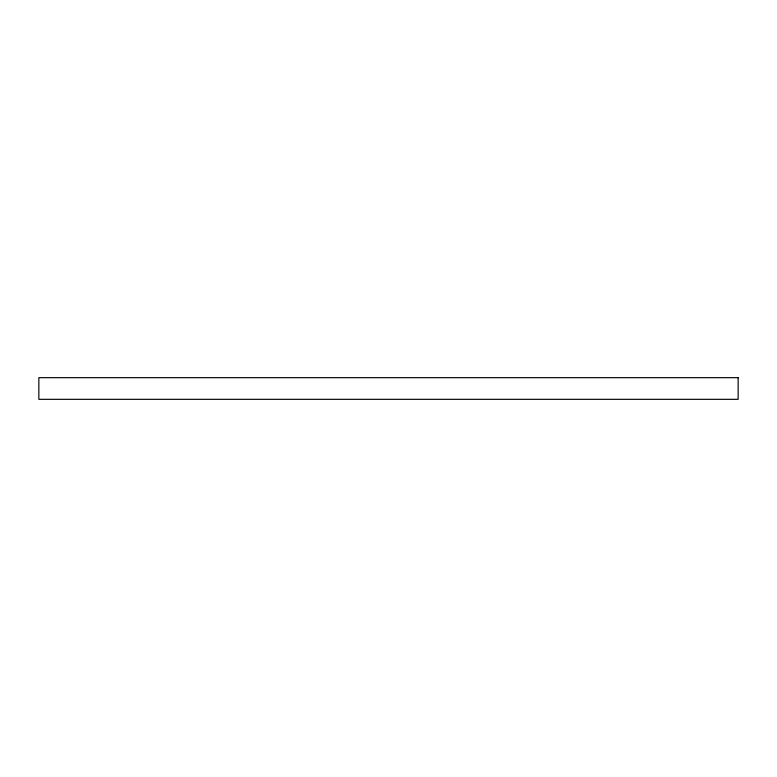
<?xml version="1.0" encoding="UTF-8"?>
<svg xmlns="http://www.w3.org/2000/svg" width="777" height="777" viewBox="0 0 777 777"><rect width="100%" height="100%" fill="white"/><g stroke="black" fill="none" stroke-linecap="round" stroke-linejoin="round"><path stroke-width="1.17" d="M738.15 377.671L38.85 377.671L38.85 399.329L738.15 399.329L738.15 377.671"/></g></svg>
